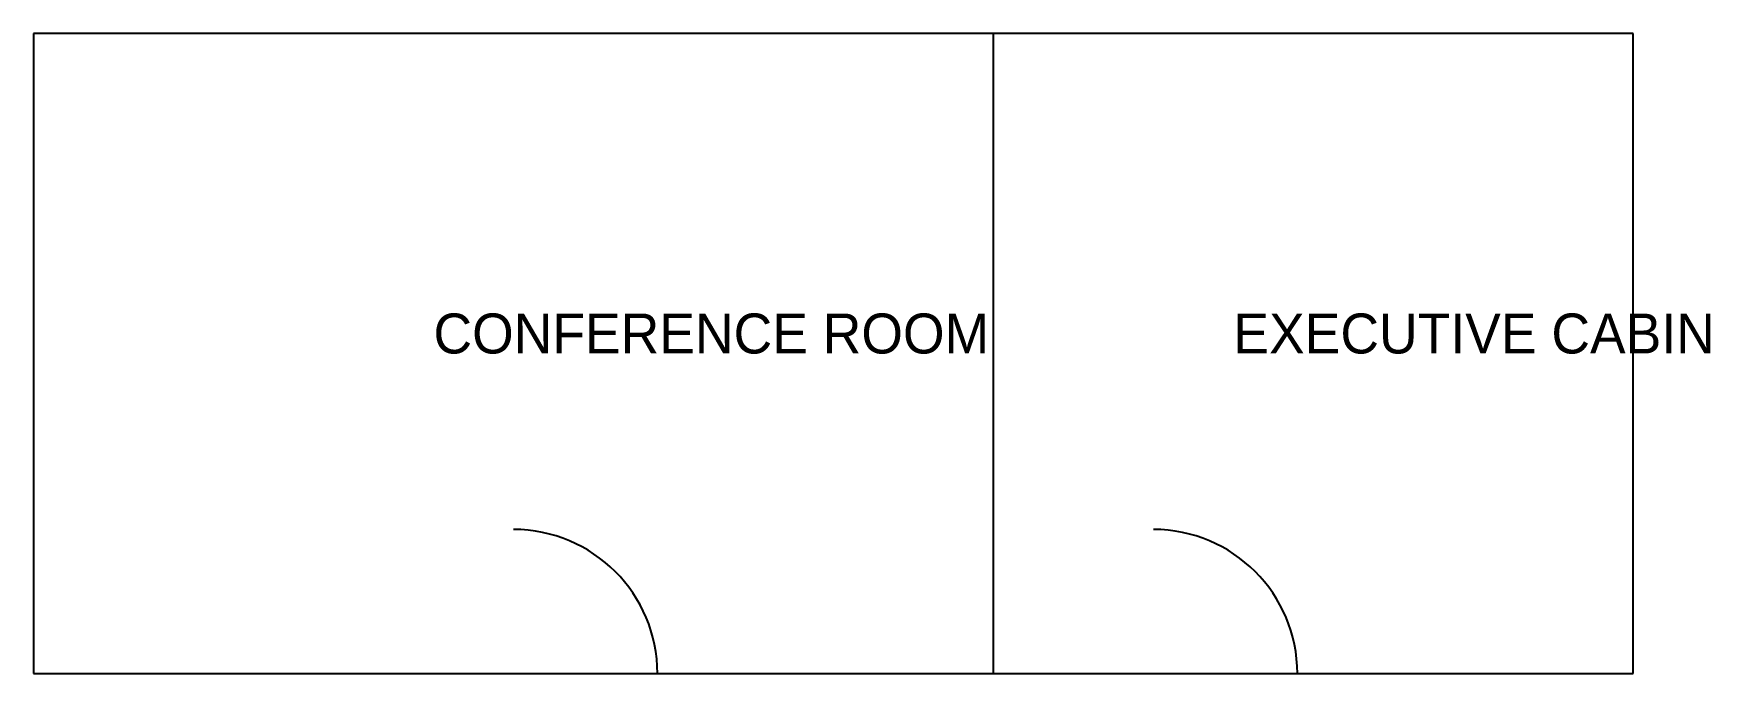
# Model space of a CAD drawing. Header units: millimetres. Extents: x 0 to 10482, y 0 to 4000.
import ezdxf

# ---------------------------------------------------------------- set-up
doc = ezdxf.new("R2010")
doc.units = ezdxf.units.MM
for name, color, linetype in [('A-ANNO', 3, 'Continuous'), ('A-DOOR', 1, 'Continuous'), ('A-WALL', 7, 'Continuous')]:
    doc.layers.add(name, color=color, linetype=linetype)

# ---------------------------------------------------------------- blocks, each defined once
blk = doc.blocks.new('DOOR_SINGLE_900')
blk.add_line((0, 0), (900, 0))
blk.add_arc((0, 0), 900, 0, 90)

msp = doc.modelspace()

# ---------------------------------------------------------------- linework, layer by layer
at = {"layer": 'A-WALL'}
for p, q in [((10000, 4000), (0, 4000)), ((0, 4000), (0, 0)), ((6000, 0), (6000, 4000)), ((10000, 0), (10000, 4000)), ((0, 0), (3000, 0)), ((3900, 0), (6000, 0)), ((6000, 0), (7000, 0)), ((7900, 0), (10000, 0))]:
    msp.add_line(p, q, dxfattribs=at)

# ---------------------------------------------------------------- block references
at = {"layer": 'A-DOOR'}
for p in [(3000, 0), (7000, 0)]:
    msp.add_blockref('DOOR_SINGLE_900', p, dxfattribs=at)

# ---------------------------------------------------------------- texts
at = {"layer": 'A-ANNO'}
for s, p in [('CONFERENCE ROOM', (2500, 2000)), ('EXECUTIVE CABIN', (7500, 2000))]:
    msp.add_text(s, height=250, dxfattribs=at).set_placement(p)

doc.saveas('drawing.dxf')
